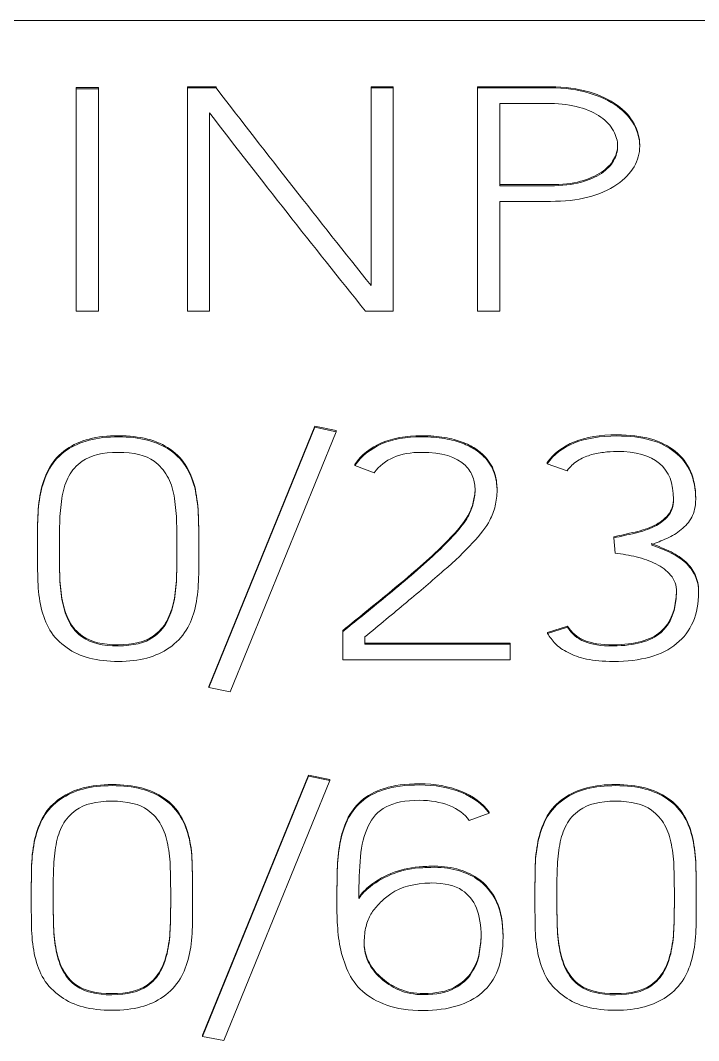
# Model space of a CAD drawing. Header units: millimetres. Extents: x -5035 to 14510, y -7775 to 12.
# Drawn here: x 1484.02 to 1488.29, y -1897.01 to -1890.6 of the extents above; entities that cross this region are included whole.
import ezdxf

# ---------------------------------------------------------------- set-up
doc = ezdxf.new("R2010")
doc.units = ezdxf.units.MM
doc.layers.add('eProC - L2', color=41, linetype='Continuous', lineweight=20)

msp = doc.modelspace()

# ---------------------------------------------------------------- linework, layer by layer
at = {"layer": 'eProC - L2', "linetype": 'Continuous'}
for p, q in [((1508.631, -1890.5994), (1440.631, -1890.5994)), ((1484.3761, -1891.029), (1484.3761, -1891.022)), ((1484.3761, -1891.022), (1484.515, -1891.022)), ((1484.515, -1891.029), (1484.515, -1891.022)), ((1485.0756, -1891.0235), (1485.0756, -1891.0164)), ((1485.0756, -1891.0164), (1485.255, -1891.0164)), ((1485.0756, -1892.4266), (1485.0756, -1891.0235)), ((1485.0756, -1891.0235), (1485.255, -1891.0235)), ((1485.255, -1891.0235), (1485.255, -1891.0164)), ((1486.2295, -1891.0235), (1486.2295, -1891.0164)), ((1486.2295, -1891.0164), (1486.3696, -1891.0164)), ((1486.2295, -1891.0235), (1486.3696, -1891.0235)), ((1486.2295, -1892.2654), (1486.2295, -1891.0235)), ((1486.3696, -1891.0235), (1486.3696, -1891.0164)), ((1486.3696, -1891.0235), (1486.3696, -1892.4266)), ((1486.9, -1891.0235), (1486.9, -1891.0164)), ((1486.9, -1891.0164), (1487.3572, -1891.0164)), ((1486.9, -1891.0235), (1487.3572, -1891.0235)), ((1486.9, -1892.4266), (1486.9, -1891.0235)), ((1484.3761, -1891.029), (1484.515, -1891.029)), ((1484.3761, -1892.4266), (1484.3761, -1891.029)), ((1484.515, -1891.029), (1484.515, -1892.4266)), ((1487.0402, -1891.1217), (1487.0402, -1891.6384)), ((1485.2144, -1891.1809), (1485.2144, -1892.4266)), ((1487.919, -1891.3893), (1487.919, -1891.3822)), ((1487.0402, -1891.7366), (1487.0402, -1892.4266)), ((1484.515, -1892.4266), (1484.3761, -1892.4266)), ((1485.2144, -1892.4266), (1485.0756, -1892.4266)), ((1486.3696, -1892.4266), (1486.1954, -1892.4266)), ((1487.0402, -1892.4266), (1486.9, -1892.4266)), ((1485.2094, -1894.7841), (1485.8756, -1893.1491)), ((1485.2094, -1894.7912), (1485.8756, -1893.1562)), ((1486.0096, -1893.1838), (1485.3434, -1894.8179)), ((1485.8756, -1893.1562), (1485.8756, -1893.1491)), ((1485.8756, -1893.1491), (1486.0096, -1893.1767)), ((1485.8756, -1893.1562), (1486.0096, -1893.1838)), ((1486.0096, -1893.1838), (1486.0096, -1893.1767)), ((1486.1267, -1893.3963), (1486.1267, -1893.3892)), ((1486.2503, -1893.4414), (1486.1267, -1893.3963)), ((1487.3369, -1893.3853), (1487.3369, -1893.3782)), ((1487.4631, -1893.4294), (1487.3369, -1893.3853)), ((1487.022, -1893.5518), (1487.022, -1893.5447)), ((1488.2711, -1893.6079), (1488.2711, -1893.6009)), ((1487.7572, -1893.8508), (1487.7572, -1893.8438)), ((1485.1469, -1893.9125), (1485.1469, -1893.9054)), ((1487.765, -1893.9475), (1487.7572, -1893.8508)), ((1484.132, -1893.9266), (1484.132, -1893.9336)), ((1488.2894, -1894.1922), (1488.2894, -1894.1851)), ((1487.3395, -1894.4455), (1487.4657, -1894.405)), ((1487.3395, -1894.4526), (1487.4657, -1894.4121)), ((1487.4657, -1894.4121), (1487.4657, -1894.405)), ((1486.0526, -1894.4397), (1486.0526, -1894.4326)), ((1486.0526, -1894.6173), (1486.0526, -1894.4397)), ((1486.1905, -1894.4738), (1486.1905, -1894.5198)), ((1487.3395, -1894.4526), (1487.3395, -1894.4455)), ((1486.1905, -1894.5127), (1487.1039, -1894.5127)), ((1486.1905, -1894.5198), (1487.1039, -1894.5198)), ((1487.1039, -1894.5198), (1487.1039, -1894.5127)), ((1487.1039, -1894.5198), (1487.1039, -1894.6173)), ((1487.1039, -1894.6173), (1486.0526, -1894.6173)), ((1485.2094, -1894.7912), (1485.2094, -1894.7841)), ((1485.3434, -1894.8179), (1485.2094, -1894.7912)), ((1485.1703, -1896.9762), (1485.8366, -1895.3411)), ((1485.1703, -1896.9832), (1485.8366, -1895.3482)), ((1485.9706, -1895.3758), (1485.3044, -1897.0099)), ((1485.8366, -1895.3482), (1485.8366, -1895.3411)), ((1485.8366, -1895.3411), (1485.9706, -1895.3687)), ((1485.8366, -1895.3482), (1485.9706, -1895.3758)), ((1485.9706, -1895.3758), (1485.9706, -1895.3687)), ((1486.9725, -1895.581), (1486.9725, -1895.5739)), ((1486.9725, -1895.581), (1486.8476, -1895.627)), ((1484.0929, -1896.1186), (1484.0929, -1896.1257)), ((1485.1079, -1896.1045), (1485.1079, -1896.0975)), ((1486.0148, -1896.1165), (1486.0148, -1896.1094)), ((1487.2601, -1896.1186), (1487.2601, -1896.1257)), ((1488.275, -1896.1066), (1488.275, -1896.0995)), ((1487.0597, -1896.3585), (1487.0597, -1896.3514)), ((1485.1703, -1896.9832), (1485.1703, -1896.9762)), ((1485.3044, -1897.0099), (1485.1703, -1896.9832))]:
    msp.add_line(p, q, dxfattribs=at)
for centre, radius, start, end in [((1562.9452, -1831.0624), 98.1339, 217.657582, 217.659074), ((1562.9452, -1831.0695), 98.1339, 217.657582, 218.57927), ((1538.9321, -1849.885), 67.7565, 217.551563, 218.892375)]:
    msp.add_arc(centre, radius, start, end, dxfattribs=at)
for points, knots in [([(1487.3572, -1891.0235), (1487.4488, -1891.0235), (1487.53, -1891.0346), (1487.6715, -1891.0772), (1487.7304, -1891.105), (1487.8247, -1891.1735), (1487.8601, -1891.2124), (1487.9073, -1891.2995), (1487.919, -1891.3439), (1487.919, -1891.4347), (1487.9073, -1891.4782), (1487.8837, -1891.519), (1487.8596, -1891.5605), (1487.8234, -1891.5977), (1487.7763, -1891.6301), (1487.672, -1891.7018), (1487.5314, -1891.7366), (1487.3572, -1891.7366), (1487.2515, -1891.7366), (1487.1458, -1891.7366), (1487.0402, -1891.7366)], [0, 0, 0, 0, 0.103794, 0.103794, 0.207589, 0.207589, 0.311383, 0.311383, 0.415177, 0.415177, 0.518972, 0.518972, 0.518972, 0.614462, 0.614462, 0.614462, 0.842105, 0.842105, 0.842105, 1, 1, 1, 1]), ([(1487.3572, -1891.0164), (1487.4488, -1891.0164), (1487.53, -1891.0275), (1487.6715, -1891.0701), (1487.7304, -1891.0979), (1487.8247, -1891.1665), (1487.8601, -1891.2053), (1487.9073, -1891.2924), (1487.919, -1891.3369), (1487.919, -1891.3824), (1487.919, -1891.3825), (1487.919, -1891.3826)], [0, 0, 0, 0, 0.1037943, 0.1037943, 0.2075886, 0.2075886, 0.311383, 0.311383, 0.4151773, 0.4151773, 0.4154269, 0.4154269, 0.4154269, 0.4154269]), ([(1487.0402, -1891.6384), (1487.1458, -1891.6384), (1487.2515, -1891.6384), (1487.3572, -1891.6384), (1487.4305, -1891.6384), (1487.4947, -1891.632), (1487.5471, -1891.6171), (1487.599, -1891.6025), (1487.6427, -1891.5847), (1487.678, -1891.5606), (1487.7128, -1891.537), (1487.7383, -1891.5106), (1487.7723, -1891.4514), (1487.7802, -1891.4208), (1487.7802, -1891.3569), (1487.771, -1891.3245), (1487.754, -1891.293), (1487.7364, -1891.2604), (1487.7095, -1891.2319), (1487.6741, -1891.2069), (1487.6381, -1891.1814), (1487.5929, -1891.1606), (1487.5405, -1891.1457), (1487.4877, -1891.1308), (1487.4279, -1891.1217), (1487.3572, -1891.1217), (1487.2515, -1891.1217), (1487.1458, -1891.1217), (1487.0402, -1891.1217)], [0, 0, 0, 0, 0.168027, 0.168027, 0.168027, 0.270566, 0.270566, 0.270566, 0.352414, 0.352414, 0.352414, 0.424157, 0.424157, 0.4959, 0.4959, 0.569752, 0.569752, 0.569752, 0.647558, 0.647558, 0.647558, 0.732491, 0.732491, 0.732491, 0.832012, 0.832012, 0.832012, 1, 1, 1, 1]), ([(1487.0402, -1891.6314), (1487.1458, -1891.6314), (1487.2515, -1891.6314), (1487.3572, -1891.6314), (1487.4305, -1891.6314), (1487.4947, -1891.6249), (1487.5471, -1891.6101), (1487.599, -1891.5954), (1487.6427, -1891.5777), (1487.678, -1891.5536), (1487.7128, -1891.5299), (1487.7383, -1891.5036), (1487.7723, -1891.4443), (1487.7802, -1891.4137), (1487.7802, -1891.3821), (1487.7802, -1891.3819), (1487.7802, -1891.3817)], [0, 0, 0, 0, 0.1680274, 0.1680274, 0.1680274, 0.2705662, 0.2705662, 0.2705662, 0.3524143, 0.3524143, 0.3524143, 0.4241569, 0.4241569, 0.4958995, 0.4958995, 0.4963219, 0.4963219, 0.4963219, 0.4963219]), ([(1487.3369, -1893.3782), (1487.4201, -1893.2623), (1487.5659, -1893.2034), (1487.9354, -1893.2034), (1488.0577, -1893.2374), (1488.1423, -1893.3064), (1488.2268, -1893.3754), (1488.2711, -1893.473), (1488.2711, -1893.601), (1488.2711, -1893.6011), (1488.2711, -1893.6013)], [0, 0, 0, 0, 0.2790288, 0.2790288, 0.4921999, 0.4921999, 0.4921999, 0.7273631, 0.7273631, 0.7276034, 0.7276034, 0.7276034, 0.7276034]), ([(1484.3154, -1893.3006), (1484.3955, -1893.244), (1484.5054, -1893.216), (1484.7761, -1893.216), (1484.8854, -1893.2445), (1484.966, -1893.3006), (1485.012, -1893.3326), (1485.0467, -1893.3706), (1485.0714, -1893.4129), (1485.0966, -1893.456), (1485.1144, -1893.5031), (1485.1248, -1893.5546), (1485.1352, -1893.6062), (1485.143, -1893.6613), (1485.1443, -1893.722), (1485.1456, -1893.7819), (1485.1469, -1893.8453), (1485.1469, -1893.9125), (1485.1469, -1893.9195), (1485.1469, -1893.9266), (1485.1469, -1893.9337), (1485.1469, -1894.0008), (1485.1469, -1894.0643), (1485.1443, -1894.1232), (1485.1417, -1894.1821), (1485.1352, -1894.2382), (1485.1118, -1894.3413), (1485.0936, -1894.3882), (1485.0675, -1894.4305), (1485.041, -1894.4736), (1485.0064, -1894.5106), (1484.9595, -1894.5428), (1484.8791, -1894.5981), (1484.7748, -1894.6274), (1484.5054, -1894.6274), (1484.3974, -1894.5998), (1484.318, -1894.5428), (1484.2722, -1894.5098), (1484.2348, -1894.4738), (1484.21, -1894.4305), (1484.1858, -1894.3881), (1484.1671, -1894.3413), (1484.1437, -1894.2382), (1484.1359, -1894.1821), (1484.1346, -1894.1232), (1484.1333, -1894.0643), (1484.132, -1894.0008), (1484.132, -1893.9337), (1484.132, -1893.9266), (1484.132, -1893.9195), (1484.132, -1893.9125), (1484.132, -1893.8453), (1484.132, -1893.7818), (1484.1346, -1893.722), (1484.1372, -1893.6613), (1484.1437, -1893.6061), (1484.1671, -1893.5031), (1484.1853, -1893.4561), (1484.21, -1893.4129), (1484.2343, -1893.3704), (1484.2699, -1893.3328), (1484.3154, -1893.3006)], [0, 0, 0, 0, 0.069807, 0.069807, 0.139614, 0.139614, 0.139614, 0.177235, 0.177235, 0.177235, 0.218004, 0.218004, 0.218004, 0.264631, 0.264631, 0.264631, 0.317452, 0.317452, 0.317452, 0.32332, 0.32332, 0.32332, 0.375886, 0.375886, 0.375886, 0.419412, 0.419412, 0.462938, 0.462938, 0.462938, 0.500834, 0.500834, 0.500834, 0.569478, 0.569478, 0.638789, 0.638789, 0.638789, 0.67669, 0.67669, 0.67669, 0.720176, 0.720176, 0.763661, 0.763661, 0.763661, 0.816227, 0.816227, 0.816227, 0.822095, 0.822095, 0.822095, 0.874916, 0.874916, 0.874916, 0.918648, 0.918648, 0.96238, 0.96238, 0.96238, 1, 1, 1, 1]), ([(1484.3154, -1893.2936), (1484.3955, -1893.237), (1484.5054, -1893.2089), (1484.7761, -1893.2089), (1484.8854, -1893.2374), (1484.966, -1893.2936), (1485.012, -1893.3255), (1485.0467, -1893.3635), (1485.0714, -1893.4058), (1485.0966, -1893.4489), (1485.1144, -1893.496), (1485.1248, -1893.5475), (1485.1352, -1893.5992), (1485.143, -1893.6542), (1485.1443, -1893.715), (1485.1456, -1893.7748), (1485.1469, -1893.8383), (1485.1469, -1893.9054)], [0, 0, 0, 0, 0.0698072, 0.0698072, 0.1396143, 0.1396143, 0.1396143, 0.1772347, 0.1772347, 0.1772347, 0.2180036, 0.2180036, 0.2180036, 0.2646311, 0.2646311, 0.2646311, 0.3174518, 0.3174518, 0.3174518, 0.3174518]), ([(1486.1267, -1893.3892), (1486.2126, -1893.2687), (1486.3531, -1893.2089), (1486.6017, -1893.2089), (1486.6498, -1893.2126), (1486.6915, -1893.2199), (1486.7346, -1893.2276), (1486.7708, -1893.2374), (1486.8034, -1893.2494), (1486.8349, -1893.261), (1486.8619, -1893.2742), (1486.884, -1893.289), (1486.9055, -1893.3032), (1486.9231, -1893.3184), (1486.9374, -1893.3322), (1486.9694, -1893.3631), (1486.9907, -1893.3975), (1487.0038, -1893.4343), (1487.0163, -1893.4699), (1487.0219, -1893.5076), (1487.022, -1893.5442)], [0, 0, 0, 0, 0.1817816, 0.1817816, 0.233022, 0.233022, 0.233022, 0.2748488, 0.2748488, 0.2748488, 0.3092696, 0.3092696, 0.3092696, 0.3376729, 0.3376729, 0.3376729, 0.393579, 0.393579, 0.393579, 0.4473315, 0.4473315, 0.4473315, 0.4473315]), ([(1486.1267, -1893.3963), (1486.2126, -1893.2758), (1486.3531, -1893.216), (1486.6017, -1893.216), (1486.6498, -1893.2197), (1486.6915, -1893.227), (1486.7346, -1893.2347), (1486.7708, -1893.2445), (1486.8034, -1893.2565), (1486.8349, -1893.268), (1486.8619, -1893.2813), (1486.884, -1893.296), (1486.9055, -1893.3103), (1486.9231, -1893.3255), (1486.9374, -1893.3393), (1486.9694, -1893.3701), (1486.9907, -1893.4046), (1487.0038, -1893.4414), (1487.0164, -1893.4771), (1487.022, -1893.515), (1487.022, -1893.5859), (1487.0181, -1893.619), (1487.0103, -1893.6503), (1487.002, -1893.6835), (1486.9907, -1893.7128), (1486.9764, -1893.7395), (1486.9538, -1893.7817), (1486.9179, -1893.8297), (1486.8684, -1893.8831), (1486.818, -1893.9375), (1486.7578, -1893.9953), (1486.6863, -1894.057), (1486.6141, -1894.1191), (1486.5366, -1894.1858), (1486.452, -1894.2566), (1486.3681, -1894.3269), (1486.2803, -1894.3992), (1486.1905, -1894.4738)], [0, 0, 0, 0, 0.181782, 0.181782, 0.233022, 0.233022, 0.233022, 0.274849, 0.274849, 0.274849, 0.30927, 0.30927, 0.30927, 0.337673, 0.337673, 0.337673, 0.393579, 0.393579, 0.393579, 0.447589, 0.447589, 0.497549, 0.497549, 0.497549, 0.543286, 0.543286, 0.543286, 0.623798, 0.623798, 0.623798, 0.73081, 0.73081, 0.73081, 0.859026, 0.859026, 0.859026, 1, 1, 1, 1]), ([(1487.3369, -1893.3853), (1487.4201, -1893.2693), (1487.5659, -1893.2105), (1487.9354, -1893.2105), (1488.0577, -1893.2445), (1488.1423, -1893.3135), (1488.2268, -1893.3824), (1488.2711, -1893.48), (1488.2711, -1893.653), (1488.262, -1893.6908), (1488.2464, -1893.7211), (1488.2306, -1893.7518), (1488.2074, -1893.7772), (1488.1527, -1893.8214), (1488.1228, -1893.8398), (1488.0903, -1893.8545), (1488.0568, -1893.8697), (1488.0239, -1893.8821), (1487.9914, -1893.8941)], [0, 0, 0, 0, 0.279029, 0.279029, 0.4922, 0.4922, 0.4922, 0.727363, 0.727363, 0.810262, 0.810262, 0.810262, 0.875408, 0.875408, 0.940553, 0.940553, 0.940553, 1, 1, 1, 1]), ([(1484.132, -1893.9266), (1484.132, -1893.9195), (1484.132, -1893.9125), (1484.132, -1893.9054), (1484.132, -1893.8383), (1484.132, -1893.7748), (1484.1346, -1893.715), (1484.1372, -1893.6543), (1484.1437, -1893.599), (1484.1671, -1893.496), (1484.1853, -1893.4491), (1484.21, -1893.4058), (1484.2343, -1893.3634), (1484.2699, -1893.3258), (1484.3154, -1893.2936)], [0.8162335, 0.8162335, 0.8162335, 0.8162335, 0.8220953, 0.8220953, 0.8220953, 0.874916, 0.874916, 0.874916, 0.9186482, 0.9186482, 0.9623805, 0.9623805, 0.9623805, 1, 1, 1, 1]), ([(1484.4156, -1894.4756), (1484.4686, -1894.5117), (1484.5418, -1894.5308), (1484.6394, -1894.5299), (1484.7344, -1894.529), (1484.8086, -1894.5124), (1484.8593, -1894.4756), (1484.8953, -1894.4495), (1484.9257, -1894.4185), (1484.9452, -1894.3808), (1484.9645, -1894.3436), (1484.9804, -1894.3017), (1484.9895, -1894.2548), (1484.9984, -1894.2087), (1485.0038, -1894.1582), (1485.0064, -1894.1039), (1485.009, -1894.0496), (1485.009, -1893.9925), (1485.009, -1893.9337), (1485.009, -1893.9266), (1485.009, -1893.9195), (1485.009, -1893.9125), (1485.009, -1893.8499), (1485.0077, -1893.792), (1485.0064, -1893.7377), (1485.0051, -1893.6834), (1484.9986, -1893.6328), (1484.9908, -1893.5868), (1484.9828, -1893.5399), (1484.9686, -1893.4984), (1484.9478, -1893.4626), (1484.9272, -1893.427), (1484.901, -1893.3954), (1484.8659, -1893.3696), (1484.8135, -1893.3312), (1484.737, -1893.3135), (1484.5405, -1893.3135), (1484.4651, -1893.3319), (1484.413, -1893.3696), (1484.377, -1893.3957), (1484.348, -1893.4267), (1484.3297, -1893.4626), (1484.3114, -1893.4987), (1484.2959, -1893.5399), (1484.2881, -1893.5868), (1484.2805, -1893.6328), (1484.2751, -1893.6834), (1484.2725, -1893.7377), (1484.2699, -1893.7919), (1484.2699, -1893.8499), (1484.2699, -1893.9125), (1484.2699, -1893.9195), (1484.2699, -1893.9266), (1484.2699, -1893.9337), (1484.2699, -1893.9925), (1484.2712, -1894.0496), (1484.2725, -1894.1039), (1484.2738, -1894.1582), (1484.2803, -1894.2088), (1484.2894, -1894.2548), (1484.2987, -1894.3017), (1484.3128, -1894.344), (1484.3324, -1894.3808), (1484.3523, -1894.4184), (1484.3792, -1894.4508), (1484.4156, -1894.4756)], [0, 0, 0, 0, 0.057449, 0.057449, 0.057449, 0.113993, 0.113993, 0.113993, 0.15191, 0.15191, 0.15191, 0.195415, 0.195415, 0.195415, 0.246044, 0.246044, 0.246044, 0.302957, 0.302957, 0.302957, 0.310032, 0.310032, 0.310032, 0.368484, 0.368484, 0.368484, 0.41909, 0.41909, 0.41909, 0.461969, 0.461969, 0.461969, 0.498807, 0.498807, 0.498807, 0.556736, 0.556736, 0.615438, 0.615438, 0.615438, 0.652504, 0.652504, 0.652504, 0.695276, 0.695276, 0.695276, 0.745874, 0.745874, 0.745874, 0.804325, 0.804325, 0.804325, 0.811401, 0.811401, 0.811401, 0.868314, 0.868314, 0.868314, 0.918952, 0.918952, 0.918952, 0.962386, 0.962386, 0.962386, 1, 1, 1, 1]), ([(1486.0526, -1894.4397), (1486.0582, -1894.4351), (1486.0638, -1894.4305), (1486.0695, -1894.4259), (1486.1039, -1894.3979), (1486.1449, -1894.3643), (1486.1931, -1894.3256), (1486.2407, -1894.2874), (1486.2907, -1894.2465), (1486.3948, -1894.16), (1486.4481, -1894.1158), (1486.5548, -1894.0238), (1486.6056, -1893.9797), (1486.6511, -1893.9355), (1486.696, -1893.8919), (1486.737, -1893.8499), (1486.7708, -1893.8113), (1486.8056, -1893.7716), (1486.8307, -1893.7377), (1486.845, -1893.7073), (1486.8555, -1893.685), (1486.8658, -1893.6613), (1486.8723, -1893.6337), (1486.8787, -1893.6068), (1486.884, -1893.5794), (1486.884, -1893.5224), (1486.8788, -1893.4957), (1486.8606, -1893.4423), (1486.845, -1893.4184), (1486.8229, -1893.3963), (1486.7674, -1893.3409), (1486.6745, -1893.3135), (1486.4117, -1893.3135), (1486.3128, -1893.3558), (1486.2503, -1893.4414)], [0, 0, 0, 0, 0.010564, 0.010564, 0.010564, 0.087512, 0.087512, 0.087512, 0.185292, 0.185292, 0.283072, 0.283072, 0.380853, 0.380853, 0.380853, 0.467814, 0.467814, 0.467814, 0.535314, 0.535314, 0.535314, 0.579379, 0.579379, 0.579379, 0.626886, 0.626886, 0.674392, 0.674392, 0.721898, 0.721898, 0.721898, 0.856819, 0.856819, 1, 1, 1, 1]), ([(1487.7572, -1893.8508), (1487.8001, -1893.8416), (1487.8443, -1893.8315), (1487.8899, -1893.8214), (1487.9342, -1893.8115), (1487.9745, -1893.7975), (1488.0109, -1893.78), (1488.0464, -1893.7629), (1488.0747, -1893.7404), (1488.0981, -1893.7128), (1488.1209, -1893.6859), (1488.1319, -1893.6512), (1488.1319, -1893.4083), (1488.0135, -1893.308), (1487.748, -1893.308), (1487.7207, -1893.3098), (1487.6908, -1893.3135), (1487.6624, -1893.317), (1487.6335, -1893.3218), (1487.6062, -1893.331), (1487.5794, -1893.34), (1487.5529, -1893.3512), (1487.5281, -1893.3669), (1487.5028, -1893.3829), (1487.4813, -1893.4046), (1487.4631, -1893.4294)], [0, 0, 0, 0, 0.088605, 0.088605, 0.088605, 0.174544, 0.174544, 0.174544, 0.257336, 0.257336, 0.257336, 0.34787, 0.34787, 0.765868, 0.765868, 0.813835, 0.813835, 0.813835, 0.870144, 0.870144, 0.870144, 0.929664, 0.929664, 0.929664, 1, 1, 1, 1]), ([(1486.0526, -1894.4326), (1486.0582, -1894.428), (1486.0638, -1894.4234), (1486.0695, -1894.4188), (1486.1039, -1894.3908), (1486.1449, -1894.3572), (1486.1931, -1894.3185), (1486.2407, -1894.2804), (1486.2907, -1894.2394), (1486.3948, -1894.1529), (1486.4481, -1894.1088), (1486.5548, -1894.0168), (1486.6056, -1893.9726), (1486.6511, -1893.9284), (1486.696, -1893.8849), (1486.737, -1893.8429), (1486.7708, -1893.8042), (1486.8056, -1893.7645), (1486.8307, -1893.7306), (1486.845, -1893.7002), (1486.8555, -1893.6779), (1486.8658, -1893.6542), (1486.8723, -1893.6266), (1486.8787, -1893.5998), (1486.884, -1893.5723), (1486.884, -1893.5437), (1486.884, -1893.5435), (1486.884, -1893.5433)], [0, 0, 0, 0, 0.0105635, 0.0105635, 0.0105635, 0.0875116, 0.0875116, 0.0875116, 0.1852919, 0.1852919, 0.2830722, 0.2830722, 0.3808526, 0.3808526, 0.3808526, 0.4678142, 0.4678142, 0.4678142, 0.5353138, 0.5353138, 0.5353138, 0.5793794, 0.5793794, 0.5793794, 0.6268856, 0.6268856, 0.6271525, 0.6271525, 0.6271525, 0.6271525]), ([(1487.7572, -1893.8438), (1487.8001, -1893.8346), (1487.8443, -1893.8245), (1487.8899, -1893.8143), (1487.9342, -1893.8045), (1487.9745, -1893.7904), (1488.0109, -1893.7729), (1488.0464, -1893.7559), (1488.0747, -1893.7334), (1488.0981, -1893.7058), (1488.1209, -1893.6788), (1488.1319, -1893.6441), (1488.1319, -1893.6008), (1488.1319, -1893.6008), (1488.1319, -1893.6008)], [0, 0, 0, 0, 0.0886054, 0.0886054, 0.0886054, 0.1745441, 0.1745441, 0.1745441, 0.2573361, 0.2573361, 0.2573361, 0.3478702, 0.3478702, 0.3479504, 0.3479504, 0.3479504, 0.3479504]), ([(1484.4156, -1894.4685), (1484.4686, -1894.5046), (1484.5418, -1894.5237), (1484.6394, -1894.5228), (1484.7344, -1894.5219), (1484.8086, -1894.5053), (1484.8593, -1894.4685), (1484.8953, -1894.4425), (1484.9257, -1894.4115), (1484.9452, -1894.3738), (1484.9645, -1894.3365), (1484.9804, -1894.2946), (1484.9895, -1894.2477), (1484.9984, -1894.2017), (1485.0038, -1894.1511), (1485.0064, -1894.0968), (1485.009, -1894.0425), (1485.009, -1893.9855), (1485.009, -1893.9266), (1485.009, -1893.9195), (1485.009, -1893.9125), (1485.009, -1893.9054)], [0, 0, 0, 0, 0.0574489, 0.0574489, 0.0574489, 0.1139931, 0.1139931, 0.1139931, 0.1519104, 0.1519104, 0.1519104, 0.1954154, 0.1954154, 0.1954154, 0.2460439, 0.2460439, 0.2460439, 0.3029572, 0.3029572, 0.3029572, 0.3100324, 0.3100324, 0.3100324, 0.3100324]), ([(1487.9914, -1893.8941), (1488.0369, -1893.9107), (1488.0786, -1893.9281), (1488.1163, -1893.9465), (1488.1531, -1893.9645), (1488.184, -1893.9852), (1488.2087, -1894.0082), (1488.234, -1894.0318), (1488.2529, -1894.0588), (1488.2815, -1894.1195), (1488.2894, -1894.1536), (1488.2894, -1894.333), (1488.2425, -1894.4406), (1488.1514, -1894.5152), (1488.0591, -1894.5907), (1487.9263, -1894.6274), (1487.6869, -1894.6274), (1487.6309, -1894.6228), (1487.5399, -1894.6026), (1487.5008, -1894.5897), (1487.4683, -1894.5722), (1487.4364, -1894.5551), (1487.4084, -1894.5372), (1487.3889, -1894.5161), (1487.369, -1894.4945), (1487.3525, -1894.4738), (1487.3395, -1894.4526)], [0, 0, 0, 0, 0.072808, 0.072808, 0.072808, 0.136694, 0.136694, 0.136694, 0.204558, 0.204558, 0.272421, 0.272421, 0.519638, 0.519638, 0.519638, 0.730441, 0.730441, 0.811275, 0.811275, 0.892109, 0.892109, 0.892109, 0.948605, 0.948605, 0.948605, 1, 1, 1, 1]), ([(1487.9914, -1893.887), (1488.0369, -1893.9036), (1488.0786, -1893.9211), (1488.1163, -1893.9395), (1488.1531, -1893.9574), (1488.184, -1893.9781), (1488.2087, -1894.0011), (1488.234, -1894.0247), (1488.2529, -1894.0517), (1488.2815, -1894.1124), (1488.2894, -1894.1465), (1488.2894, -1894.1853), (1488.2894, -1894.1854), (1488.2894, -1894.1856)], [0, 0, 0, 0, 0.0728077, 0.0728077, 0.0728077, 0.1366944, 0.1366944, 0.1366944, 0.2045578, 0.2045578, 0.2724212, 0.2724212, 0.2726789, 0.2726789, 0.2726789, 0.2726789]), ([(1484.2699, -1893.9254), (1484.2699, -1893.9258), (1484.2699, -1893.9262), (1484.2699, -1893.9266), (1484.2699, -1893.9855), (1484.2712, -1894.0425), (1484.2725, -1894.0968), (1484.2738, -1894.1511), (1484.2803, -1894.2017), (1484.2894, -1894.2477), (1484.2987, -1894.2946), (1484.3128, -1894.337), (1484.3324, -1894.3738), (1484.3523, -1894.4114), (1484.3792, -1894.4437), (1484.4156, -1894.4685)], [0.8110115, 0.8110115, 0.8110115, 0.8110115, 0.8114006, 0.8114006, 0.8114006, 0.8683138, 0.8683138, 0.8683138, 0.918952, 0.918952, 0.918952, 0.9623863, 0.9623863, 0.9623863, 1, 1, 1, 1]), ([(1487.4657, -1894.4121), (1487.4904, -1894.4535), (1487.5255, -1894.4839), (1487.5711, -1894.5023), (1487.6156, -1894.5203), (1487.6765, -1894.5308), (1487.7533, -1894.5299), (1487.8885, -1894.5283), (1487.9875, -1894.5023), (1488.0512, -1894.4471), (1488.1155, -1894.3914), (1488.1488, -1894.3054), (1488.1501, -1894.1894), (1488.1506, -1894.1499), (1488.1384, -1894.1149), (1488.1137, -1894.0855), (1488.0899, -1894.0571), (1488.059, -1894.033), (1488.0213, -1894.0146), (1487.983, -1893.9959), (1487.9432, -1893.9815), (1487.8977, -1893.9705), (1487.8537, -1893.9598), (1487.8092, -1893.953), (1487.765, -1893.9475)], [0, 0, 0, 0, 0.102794, 0.102794, 0.102794, 0.217807, 0.217807, 0.217807, 0.41975, 0.41975, 0.41975, 0.654367, 0.654367, 0.654367, 0.747958, 0.747958, 0.747958, 0.831764, 0.831764, 0.831764, 0.916538, 0.916538, 0.916538, 1, 1, 1, 1]), ([(1487.4657, -1894.405), (1487.4904, -1894.4464), (1487.5255, -1894.4768), (1487.5711, -1894.4952), (1487.6156, -1894.5132), (1487.6765, -1894.5237), (1487.7533, -1894.5228), (1487.8885, -1894.5212), (1487.9875, -1894.4952), (1488.0512, -1894.44), (1488.1155, -1894.3843), (1488.1488, -1894.2983), (1488.1501, -1894.1824), (1488.1501, -1894.1818), (1488.1501, -1894.1813), (1488.1501, -1894.1808)], [0, 0, 0, 0, 0.1027935, 0.1027935, 0.1027935, 0.2178071, 0.2178071, 0.2178071, 0.4197504, 0.4197504, 0.4197504, 0.654367, 0.654367, 0.654367, 0.6556232, 0.6556232, 0.6556232, 0.6556232]), ([(1484.2777, -1895.4927), (1484.3588, -1895.4369), (1484.4664, -1895.408), (1484.7383, -1895.408), (1484.8463, -1895.4365), (1484.927, -1895.4927), (1484.9729, -1895.5246), (1485.0077, -1895.5626), (1485.0324, -1895.6049), (1485.0576, -1895.648), (1485.0753, -1895.6951), (1485.0871, -1895.7466), (1485.0987, -1895.798), (1485.104, -1895.8533), (1485.1053, -1895.9141), (1485.1066, -1895.9739), (1485.1079, -1896.0374), (1485.1079, -1896.1045), (1485.1079, -1896.1116), (1485.1079, -1896.1186), (1485.1079, -1896.1257), (1485.1079, -1896.1929), (1485.1079, -1896.2563), (1485.1053, -1896.3152), (1485.1027, -1896.3741), (1485.0975, -1896.4302), (1485.0845, -1896.4818), (1485.0715, -1896.5331), (1485.0545, -1896.5802), (1485.0285, -1896.6225), (1485.002, -1896.6656), (1484.9673, -1896.7026), (1484.9218, -1896.7348), (1484.8418, -1896.7914), (1484.7357, -1896.8194), (1484.4664, -1896.8194), (1484.3584, -1896.7918), (1484.2803, -1896.7348), (1484.2343, -1896.7012), (1484.1957, -1896.6658), (1484.171, -1896.6225), (1484.1467, -1896.5801), (1484.1281, -1896.5333), (1484.1046, -1896.4302), (1484.0968, -1896.3741), (1484.0942, -1896.2563), (1484.0929, -1896.1929), (1484.0929, -1896.1257), (1484.0929, -1896.1186), (1484.0929, -1896.1116), (1484.0929, -1896.1045), (1484.0929, -1896.0374), (1484.0942, -1895.9739), (1484.0955, -1895.9141), (1484.0969, -1895.8533), (1484.1046, -1895.7981), (1484.1281, -1895.6951), (1484.1463, -1895.6482), (1484.171, -1895.6049), (1484.1953, -1895.5625), (1484.2309, -1895.5249), (1484.2777, -1895.4927)], [0, 0, 0, 0, 0.069334, 0.069334, 0.139334, 0.139334, 0.139334, 0.176955, 0.176955, 0.176955, 0.217776, 0.217776, 0.217776, 0.264392, 0.264392, 0.264392, 0.317213, 0.317213, 0.317213, 0.323082, 0.323082, 0.323082, 0.375648, 0.375648, 0.375648, 0.422052, 0.422052, 0.422052, 0.462695, 0.462695, 0.462695, 0.500429, 0.500429, 0.500429, 0.569122, 0.569122, 0.638481, 0.638481, 0.638481, 0.676519, 0.676519, 0.676519, 0.723031, 0.723031, 0.769544, 0.769544, 0.816057, 0.816057, 0.816057, 0.821925, 0.821925, 0.821925, 0.874744, 0.874744, 0.874744, 0.918481, 0.918481, 0.962218, 0.962218, 0.962218, 1, 1, 1, 1]), ([(1484.2777, -1895.4856), (1484.3588, -1895.4298), (1484.4664, -1895.4009), (1484.7383, -1895.4009), (1484.8463, -1895.4295), (1484.927, -1895.4856), (1484.9729, -1895.5175), (1485.0077, -1895.5555), (1485.0324, -1895.5978), (1485.0576, -1895.641), (1485.0753, -1895.688), (1485.0871, -1895.7395), (1485.0987, -1895.7909), (1485.104, -1895.8463), (1485.1053, -1895.907), (1485.1066, -1895.9668), (1485.1079, -1896.0303), (1485.1079, -1896.0975)], [0, 0, 0, 0, 0.0693339, 0.0693339, 0.1393344, 0.1393344, 0.1393344, 0.176955, 0.176955, 0.176955, 0.2177763, 0.2177763, 0.2177763, 0.2643921, 0.2643921, 0.2643921, 0.3172132, 0.3172132, 0.3172132, 0.3172132]), ([(1486.0148, -1896.1094), (1486.0148, -1896.0514), (1486.0161, -1895.9935), (1486.0174, -1895.9355), (1486.0187, -1895.8775), (1486.0252, -1895.8223), (1486.0343, -1895.769), (1486.0433, -1895.7165), (1486.0578, -1895.6678), (1486.0994, -1895.5776), (1486.1293, -1895.538), (1486.1671, -1895.504), (1486.2047, -1895.4701), (1486.2543, -1895.4442), (1486.3141, -1895.4249), (1486.3729, -1895.4059), (1486.4468, -1895.3963), (1486.6316, -1895.3963), (1486.7188, -1895.412), (1486.7943, -1895.4423), (1486.8723, -1895.4737), (1486.9309, -1895.5178), (1486.9725, -1895.5739)], [0, 0, 0, 0, 0.134447, 0.134447, 0.134447, 0.263585, 0.263585, 0.263585, 0.373635, 0.373635, 0.483685, 0.483685, 0.483685, 0.585681, 0.585681, 0.585681, 0.713762, 0.713762, 0.857136, 0.857136, 0.857136, 1, 1, 1, 1]), ([(1486.0148, -1896.1165), (1486.0148, -1896.0585), (1486.0161, -1896.0006), (1486.0174, -1895.9426), (1486.0187, -1895.8846), (1486.0252, -1895.8294), (1486.0343, -1895.776), (1486.0433, -1895.7236), (1486.0578, -1895.6748), (1486.0994, -1895.5847), (1486.1293, -1895.5451), (1486.1671, -1895.5111), (1486.2047, -1895.4771), (1486.2543, -1895.4513), (1486.3141, -1895.4319), (1486.3729, -1895.413), (1486.4468, -1895.4034), (1486.6316, -1895.4034), (1486.7188, -1895.4191), (1486.7943, -1895.4494), (1486.8723, -1895.4808), (1486.9309, -1895.5249), (1486.9725, -1895.581)], [0, 0, 0, 0, 0.134447, 0.134447, 0.134447, 0.263585, 0.263585, 0.263585, 0.373635, 0.373635, 0.483685, 0.483685, 0.483685, 0.585681, 0.585681, 0.585681, 0.713762, 0.713762, 0.857136, 0.857136, 0.857136, 1, 1, 1, 1]), ([(1487.4436, -1895.4927), (1487.5242, -1895.4356), (1487.6335, -1895.408), (1487.9055, -1895.408), (1488.0135, -1895.4365), (1488.0942, -1895.4927), (1488.1401, -1895.5246), (1488.1748, -1895.5626), (1488.1996, -1895.6049), (1488.2248, -1895.648), (1488.2425, -1895.6951), (1488.2529, -1895.7466), (1488.2634, -1895.7983), (1488.2711, -1895.8533), (1488.2724, -1895.9141), (1488.2737, -1895.9739), (1488.275, -1896.0374), (1488.275, -1896.1045), (1488.275, -1896.1116), (1488.275, -1896.1186), (1488.275, -1896.1257), (1488.275, -1896.1929), (1488.275, -1896.2563), (1488.2724, -1896.3152), (1488.2698, -1896.3741), (1488.2633, -1896.4302), (1488.2399, -1896.5333), (1488.2217, -1896.5802), (1488.1957, -1896.6225), (1488.1692, -1896.6656), (1488.1345, -1896.7026), (1488.0877, -1896.7348), (1488.0072, -1896.7901), (1487.9029, -1896.8194), (1487.6335, -1896.8194), (1487.5255, -1896.7918), (1487.4475, -1896.7348), (1487.4014, -1896.7012), (1487.3629, -1896.6658), (1487.3382, -1896.6225), (1487.3139, -1896.5801), (1487.2952, -1896.5333), (1487.2718, -1896.4302), (1487.264, -1896.3741), (1487.2614, -1896.2563), (1487.2601, -1896.1929), (1487.2601, -1896.1257), (1487.2601, -1896.1186), (1487.2601, -1896.1116), (1487.2601, -1896.1045), (1487.2601, -1896.0374), (1487.2614, -1895.9739), (1487.2627, -1895.9141), (1487.264, -1895.8533), (1487.2718, -1895.7981), (1487.2952, -1895.6951), (1487.3134, -1895.6482), (1487.3382, -1895.6049), (1487.3624, -1895.5625), (1487.398, -1895.5249), (1487.4436, -1895.4927)], [0, 0, 0, 0, 0.069489, 0.069489, 0.139646, 0.139646, 0.139646, 0.177268, 0.177268, 0.177268, 0.218039, 0.218039, 0.218039, 0.264668, 0.264668, 0.264668, 0.317491, 0.317491, 0.317491, 0.323359, 0.323359, 0.323359, 0.375927, 0.375927, 0.375927, 0.419455, 0.419455, 0.462983, 0.462983, 0.462983, 0.50088, 0.50088, 0.50088, 0.569423, 0.569423, 0.638631, 0.638631, 0.638631, 0.67667, 0.67667, 0.67667, 0.723184, 0.723184, 0.769699, 0.769699, 0.816213, 0.816213, 0.816213, 0.822082, 0.822082, 0.822082, 0.874902, 0.874902, 0.874902, 0.918641, 0.918641, 0.962379, 0.962379, 0.962379, 1, 1, 1, 1]), ([(1487.4436, -1895.4856), (1487.5242, -1895.4285), (1487.6335, -1895.4009), (1487.9055, -1895.4009), (1488.0135, -1895.4295), (1488.0942, -1895.4856), (1488.1401, -1895.5175), (1488.1748, -1895.5555), (1488.1996, -1895.5978), (1488.2248, -1895.641), (1488.2425, -1895.688), (1488.2529, -1895.7395), (1488.2634, -1895.7912), (1488.2711, -1895.8463), (1488.2724, -1895.907), (1488.2737, -1895.9668), (1488.275, -1896.0303), (1488.275, -1896.0975), (1488.275, -1896.0981), (1488.275, -1896.0988), (1488.275, -1896.0995)], [0, 0, 0, 0, 0.069489, 0.069489, 0.1396461, 0.1396461, 0.1396461, 0.177268, 0.177268, 0.177268, 0.2180385, 0.2180385, 0.2180385, 0.2646679, 0.2646679, 0.2646679, 0.3174908, 0.3174908, 0.3174908, 0.3180591, 0.3180591, 0.3180591, 0.3180591]), ([(1484.0929, -1896.1186), (1484.0929, -1896.1116), (1484.0929, -1896.1045), (1484.0929, -1896.0975), (1484.0929, -1896.0303), (1484.0942, -1895.9668), (1484.0955, -1895.907), (1484.0969, -1895.8463), (1484.1046, -1895.7911), (1484.1281, -1895.688), (1484.1463, -1895.6411), (1484.171, -1895.5978), (1484.1953, -1895.5554), (1484.2309, -1895.5178), (1484.2777, -1895.4856)], [0.8160571, 0.8160571, 0.8160571, 0.8160571, 0.8219255, 0.8219255, 0.8219255, 0.8747443, 0.8747443, 0.8747443, 0.9184812, 0.9184812, 0.9622181, 0.9622181, 0.9622181, 1, 1, 1, 1]), ([(1484.3766, -1896.6676), (1484.4296, -1896.7037), (1484.5028, -1896.7228), (1484.6004, -1896.7219), (1484.6967, -1896.721), (1484.7696, -1896.7044), (1484.8216, -1896.6676), (1484.8574, -1896.6423), (1484.8867, -1896.6106), (1484.9062, -1896.5729), (1484.9254, -1896.5356), (1484.9413, -1896.4937), (1484.9504, -1896.4468), (1484.9594, -1896.4008), (1484.966, -1896.3502), (1484.9686, -1896.2416), (1484.9699, -1896.1846), (1484.9699, -1896.1257), (1484.9699, -1896.1186), (1484.9699, -1896.1116), (1484.9699, -1896.1045), (1484.9699, -1896.042), (1484.9686, -1895.984), (1484.966, -1895.8754), (1484.9608, -1895.8248), (1484.9517, -1895.7788), (1484.9425, -1895.732), (1484.9296, -1895.6905), (1484.9088, -1895.6546), (1484.8882, -1895.619), (1484.8619, -1895.5874), (1484.8268, -1895.5617), (1484.7745, -1895.5233), (1484.698, -1895.5055), (1484.5015, -1895.5055), (1484.426, -1895.5239), (1484.374, -1895.5617), (1484.338, -1895.5877), (1484.3102, -1895.6187), (1484.2712, -1895.6905), (1484.2569, -1895.7319), (1484.2491, -1895.7788), (1484.2414, -1895.8248), (1484.2361, -1895.8754), (1484.2335, -1895.9297), (1484.2309, -1895.984), (1484.2309, -1896.042), (1484.2309, -1896.1045), (1484.2309, -1896.1116), (1484.2309, -1896.1186), (1484.2309, -1896.1257), (1484.2309, -1896.1846), (1484.2322, -1896.2416), (1484.2335, -1896.2959), (1484.2348, -1896.3502), (1484.2413, -1896.4008), (1484.2504, -1896.4468), (1484.2597, -1896.4937), (1484.2738, -1896.5361), (1484.2933, -1896.5729), (1484.3133, -1896.6105), (1484.3402, -1896.6428), (1484.3766, -1896.6676)], [0, 0, 0, 0, 0.057443, 0.057443, 0.057443, 0.114254, 0.114254, 0.114254, 0.152014, 0.152014, 0.152014, 0.195514, 0.195514, 0.195514, 0.249283, 0.249283, 0.303053, 0.303053, 0.303053, 0.310127, 0.310127, 0.310127, 0.364653, 0.364653, 0.41918, 0.41918, 0.41918, 0.462036, 0.462036, 0.462036, 0.498871, 0.498871, 0.498871, 0.556793, 0.556793, 0.615489, 0.615489, 0.615489, 0.655398, 0.655398, 0.695308, 0.695308, 0.695308, 0.745901, 0.745901, 0.745901, 0.804346, 0.804346, 0.804346, 0.81142, 0.81142, 0.81142, 0.868328, 0.868328, 0.868328, 0.918961, 0.918961, 0.918961, 0.96239, 0.96239, 0.96239, 1, 1, 1, 1]), ([(1486.8476, -1895.627), (1486.8177, -1895.5865), (1486.776, -1895.5552), (1486.7214, -1895.5331), (1486.6658, -1895.5107), (1486.6043, -1895.5), (1486.4455, -1895.5), (1486.3753, -1895.5138), (1486.3245, -1895.5414), (1486.2746, -1895.5686), (1486.236, -1895.6095), (1486.2113, -1895.662), (1486.1861, -1895.7155), (1486.1697, -1895.7797), (1486.1632, -1895.8561), (1486.1567, -1895.9316), (1486.1528, -1896.019), (1486.1528, -1896.1165)], [0, 0, 0, 0, 0.127379, 0.127379, 0.127379, 0.253912, 0.253912, 0.41325, 0.41325, 0.41325, 0.555657, 0.555657, 0.555657, 0.747342, 0.747342, 0.747342, 1, 1, 1, 1]), ([(1487.2601, -1896.1186), (1487.2601, -1896.1116), (1487.2601, -1896.1045), (1487.2601, -1896.0975), (1487.2601, -1896.0303), (1487.2614, -1895.9668), (1487.2627, -1895.907), (1487.264, -1895.8463), (1487.2718, -1895.7911), (1487.2952, -1895.688), (1487.3134, -1895.6411), (1487.3382, -1895.5978), (1487.3624, -1895.5554), (1487.398, -1895.5178), (1487.4436, -1895.4856)], [0.816213, 0.816213, 0.816213, 0.816213, 0.8220816, 0.8220816, 0.8220816, 0.8749022, 0.8749022, 0.8749022, 0.9186406, 0.9186406, 0.962379, 0.962379, 0.962379, 1, 1, 1, 1]), ([(1487.5438, -1896.6676), (1487.5967, -1896.7037), (1487.67, -1896.7228), (1487.7676, -1896.7219), (1487.8638, -1896.721), (1487.9367, -1896.7044), (1487.9888, -1896.6676), (1488.0246, -1896.6423), (1488.0538, -1896.6106), (1488.0734, -1896.5729), (1488.0926, -1896.5356), (1488.1085, -1896.4937), (1488.1176, -1896.4468), (1488.1265, -1896.4008), (1488.1332, -1896.3502), (1488.1358, -1896.2416), (1488.1371, -1896.1846), (1488.1371, -1896.1257), (1488.1371, -1896.1186), (1488.1371, -1896.1116), (1488.1371, -1896.1045), (1488.1371, -1896.042), (1488.1358, -1895.984), (1488.1332, -1895.8754), (1488.128, -1895.8248), (1488.1189, -1895.7788), (1488.1096, -1895.732), (1488.0968, -1895.6905), (1488.076, -1895.6546), (1488.0553, -1895.619), (1488.0291, -1895.5874), (1487.994, -1895.5617), (1487.9416, -1895.5233), (1487.8652, -1895.5055), (1487.6687, -1895.5055), (1487.5932, -1895.5239), (1487.5412, -1895.5617), (1487.5052, -1895.5877), (1487.4761, -1895.6187), (1487.4579, -1895.6546), (1487.4395, -1895.6908), (1487.424, -1895.7319), (1487.4162, -1895.7788), (1487.4086, -1895.8248), (1487.4032, -1895.8754), (1487.4006, -1895.9297), (1487.398, -1895.984), (1487.398, -1896.042), (1487.398, -1896.1045), (1487.398, -1896.1116), (1487.398, -1896.1186), (1487.398, -1896.1257), (1487.398, -1896.1846), (1487.3993, -1896.2416), (1487.4006, -1896.2959), (1487.4019, -1896.3502), (1487.4084, -1896.4008), (1487.4175, -1896.4468), (1487.4268, -1896.4937), (1487.441, -1896.5361), (1487.4605, -1896.5729), (1487.4804, -1896.6105), (1487.5073, -1896.6428), (1487.5438, -1896.6676)], [0, 0, 0, 0, 0.057442, 0.057442, 0.057442, 0.114252, 0.114252, 0.114252, 0.152012, 0.152012, 0.152012, 0.195512, 0.195512, 0.195512, 0.249281, 0.249281, 0.303049, 0.303049, 0.303049, 0.310124, 0.310124, 0.310124, 0.364649, 0.364649, 0.419175, 0.419175, 0.419175, 0.462031, 0.462031, 0.462031, 0.498865, 0.498865, 0.498865, 0.556787, 0.556787, 0.615482, 0.615482, 0.615482, 0.652545, 0.652545, 0.652545, 0.695311, 0.695311, 0.695311, 0.745903, 0.745903, 0.745903, 0.804348, 0.804348, 0.804348, 0.811422, 0.811422, 0.811422, 0.868329, 0.868329, 0.868329, 0.918961, 0.918961, 0.918961, 0.962391, 0.962391, 0.962391, 1, 1, 1, 1]), ([(1486.1528, -1896.1165), (1486.1723, -1896.0898), (1486.1957, -1896.065), (1486.2243, -1896.0429), (1486.3159, -1895.9722), (1486.4221, -1895.9297), (1486.5561, -1895.9233), (1486.5726, -1895.9225), (1486.5891, -1895.922), (1486.6056, -1895.9214), (1486.725, -1895.917), (1486.8229, -1895.9463), (1486.8958, -1895.995), (1487.0041, -1896.0675), (1487.0597, -1896.1883), (1487.0597, -1896.5167), (1487.0155, -1896.6336), (1486.8411, -1896.7826), (1486.7175, -1896.8204), (1486.4677, -1896.8204), (1486.3909, -1896.8093), (1486.3297, -1896.7872), (1486.2681, -1896.765), (1486.2165, -1896.7366), (1486.1358, -1896.663), (1486.1046, -1896.6207), (1486.0838, -1896.5729), (1486.0629, -1896.5248), (1486.0461, -1896.4753), (1486.0356, -1896.4229), (1486.0254, -1896.3713), (1486.02, -1896.3189), (1486.0174, -1896.2655), (1486.0149, -1896.2131), (1486.0148, -1896.1634), (1486.0148, -1896.1165)], [0, 0, 0, 0, 0.034639, 0.034639, 0.034639, 0.139159, 0.139159, 0.139159, 0.152697, 0.152697, 0.152697, 0.239429, 0.239429, 0.239429, 0.378686, 0.378686, 0.508158, 0.508158, 0.63763, 0.63763, 0.711918, 0.711918, 0.711918, 0.766844, 0.766844, 0.82177, 0.82177, 0.82177, 0.881296, 0.881296, 0.881296, 0.942361, 0.942361, 0.942361, 1, 1, 1, 1]), ([(1486.1528, -1896.1094), (1486.1723, -1896.0827), (1486.1957, -1896.0579), (1486.2243, -1896.0358), (1486.3159, -1895.9651), (1486.4221, -1895.9226), (1486.5561, -1895.9162), (1486.5726, -1895.9154), (1486.5891, -1895.915), (1486.6056, -1895.9144), (1486.725, -1895.9099), (1486.8229, -1895.9392), (1486.8958, -1895.988), (1487.0041, -1896.0604), (1487.0597, -1896.1811), (1487.0597, -1896.3513)], [0, 0, 0, 0, 0.0346387, 0.0346387, 0.0346387, 0.1391592, 0.1391592, 0.1391592, 0.1526967, 0.1526967, 0.1526967, 0.2394287, 0.2394287, 0.2394287, 0.378652, 0.378652, 0.378652, 0.378652]), ([(1486.1866, -1896.4063), (1486.1866, -1896.4413), (1486.1944, -1896.4772), (1486.2126, -1896.5149), (1486.2303, -1896.5515), (1486.2543, -1896.5857), (1486.2881, -1896.6161), (1486.3214, -1896.646), (1486.3596, -1896.6713), (1486.4507, -1896.7118), (1486.5028, -1896.721), (1486.642, -1896.721), (1486.7058, -1896.7081), (1486.7539, -1896.6814), (1486.8014, -1896.6551), (1486.8385, -1896.6235), (1486.8619, -1896.5848), (1486.8851, -1896.5466), (1486.9036, -1896.5075), (1486.9101, -1896.4661), (1486.9166, -1896.4246), (1486.9218, -1896.3888), (1486.9218, -1896.2149), (1486.8814, -1896.1174), (1486.8034, -1896.0659), (1486.7563, -1896.0348), (1486.6915, -1896.0199), (1486.6108, -1896.019)], [0, 0, 0, 0, 0.0782, 0.0782, 0.0782, 0.159471, 0.159471, 0.159471, 0.235038, 0.235038, 0.310606, 0.310606, 0.423078, 0.423078, 0.423078, 0.51107, 0.51107, 0.51107, 0.598676, 0.598676, 0.598676, 0.652125, 0.652125, 0.895788, 0.895788, 0.895788, 1, 1, 1, 1]), ([(1486.6108, -1896.019), (1486.5965, -1896.0199), (1486.5822, -1896.0208), (1486.5678, -1896.0217), (1486.4732, -1896.0278), (1486.3922, -1896.0539), (1486.3284, -1896.1064), (1486.3062, -1896.1247), (1486.2868, -1896.1432), (1486.2699, -1896.1616), (1486.2524, -1896.1806), (1486.2373, -1896.2011), (1486.2243, -1896.2241), (1486.2109, -1896.2479), (1486.2022, -1896.2738), (1486.1957, -1896.3042), (1486.1894, -1896.3337), (1486.1866, -1896.3677), (1486.1866, -1896.4063)], [0, 0, 0, 0, 0.055477, 0.055477, 0.055477, 0.409138, 0.409138, 0.409138, 0.534797, 0.534797, 0.534797, 0.663045, 0.663045, 0.663045, 0.813623, 0.813623, 0.813623, 1, 1, 1, 1]), ([(1484.2309, -1896.1185), (1484.2309, -1896.1185), (1484.2309, -1896.1186), (1484.2309, -1896.1186), (1484.2309, -1896.1775), (1484.2322, -1896.2345), (1484.2335, -1896.2888), (1484.2348, -1896.3431), (1484.2413, -1896.3937), (1484.2504, -1896.4397), (1484.2597, -1896.4866), (1484.2738, -1896.529), (1484.2933, -1896.5658), (1484.3133, -1896.6034), (1484.3402, -1896.6357), (1484.3766, -1896.6606)], [0.8113828, 0.8113828, 0.8113828, 0.8113828, 0.8114203, 0.8114203, 0.8114203, 0.8683276, 0.8683276, 0.8683276, 0.9189605, 0.9189605, 0.9189605, 0.9623902, 0.9623902, 0.9623902, 1, 1, 1, 1]), ([(1484.3766, -1896.6606), (1484.4296, -1896.6967), (1484.5028, -1896.7158), (1484.6004, -1896.7148), (1484.6967, -1896.7139), (1484.7696, -1896.6974), (1484.8216, -1896.6606), (1484.8574, -1896.6353), (1484.8867, -1896.6035), (1484.9062, -1896.5658), (1484.9254, -1896.5286), (1484.9413, -1896.4867), (1484.9504, -1896.4397), (1484.9594, -1896.3937), (1484.966, -1896.3431), (1484.9686, -1896.2345), (1484.9699, -1896.1775), (1484.9699, -1896.1186), (1484.9699, -1896.1116), (1484.9699, -1896.1045), (1484.9699, -1896.0975)], [0, 0, 0, 0, 0.0574429, 0.0574429, 0.0574429, 0.1142536, 0.1142536, 0.1142536, 0.1520136, 0.1520136, 0.1520136, 0.195514, 0.195514, 0.195514, 0.2492833, 0.2492833, 0.3030527, 0.3030527, 0.3030527, 0.310127, 0.310127, 0.310127, 0.310127]), ([(1487.398, -1896.1185), (1487.398, -1896.1185), (1487.398, -1896.1186), (1487.398, -1896.1186), (1487.398, -1896.1775), (1487.3993, -1896.2345), (1487.4006, -1896.2888), (1487.4019, -1896.3431), (1487.4084, -1896.3937), (1487.4175, -1896.4397), (1487.4268, -1896.4866), (1487.441, -1896.529), (1487.4605, -1896.5658), (1487.4804, -1896.6034), (1487.5073, -1896.6357), (1487.5438, -1896.6606)], [0.8113838, 0.8113838, 0.8113838, 0.8113838, 0.8114223, 0.8114223, 0.8114223, 0.868329, 0.868329, 0.868329, 0.9189614, 0.9189614, 0.9189614, 0.9623906, 0.9623906, 0.9623906, 1, 1, 1, 1]), ([(1487.5438, -1896.6606), (1487.5967, -1896.6967), (1487.67, -1896.7158), (1487.7676, -1896.7148), (1487.8638, -1896.7139), (1487.9367, -1896.6974), (1487.9888, -1896.6606), (1488.0246, -1896.6353), (1488.0538, -1896.6035), (1488.0734, -1896.5658), (1488.0926, -1896.5286), (1488.1085, -1896.4867), (1488.1176, -1896.4397), (1488.1265, -1896.3937), (1488.1332, -1896.3431), (1488.1358, -1896.2345), (1488.1371, -1896.1775), (1488.1371, -1896.1186), (1488.1371, -1896.1116), (1488.1371, -1896.1045), (1488.1371, -1896.0975)], [0, 0, 0, 0, 0.0574423, 0.0574423, 0.0574423, 0.1142524, 0.1142524, 0.1142524, 0.152012, 0.152012, 0.152012, 0.1955119, 0.1955119, 0.1955119, 0.2492807, 0.2492807, 0.3030494, 0.3030494, 0.3030494, 0.3101236, 0.3101236, 0.3101236, 0.3101236]), ([(1486.1866, -1896.3992), (1486.1866, -1896.4342), (1486.1944, -1896.4701), (1486.2126, -1896.5078), (1486.2303, -1896.5444), (1486.2543, -1896.5787), (1486.2881, -1896.609), (1486.3214, -1896.6389), (1486.3596, -1896.6642), (1486.4507, -1896.7047), (1486.5028, -1896.7139), (1486.642, -1896.7139), (1486.7058, -1896.701), (1486.7539, -1896.6744), (1486.8014, -1896.648), (1486.8385, -1896.6164), (1486.8619, -1896.5777), (1486.8851, -1896.5395), (1486.9036, -1896.5005), (1486.9101, -1896.4591), (1486.9166, -1896.4175), (1486.9218, -1896.3818), (1486.9218, -1896.3505)], [0, 0, 0, 0, 0.0781996, 0.0781996, 0.0781996, 0.1594709, 0.1594709, 0.1594709, 0.2350384, 0.2350384, 0.3106059, 0.3106059, 0.4230784, 0.4230784, 0.4230784, 0.5110705, 0.5110705, 0.5110705, 0.5986764, 0.5986764, 0.5986764, 0.6521251, 0.6521251, 0.6521251, 0.6521251])]:
    msp.add_open_spline(points, degree=3, knots=knots, dxfattribs=at)

doc.saveas('drawing.dxf')
